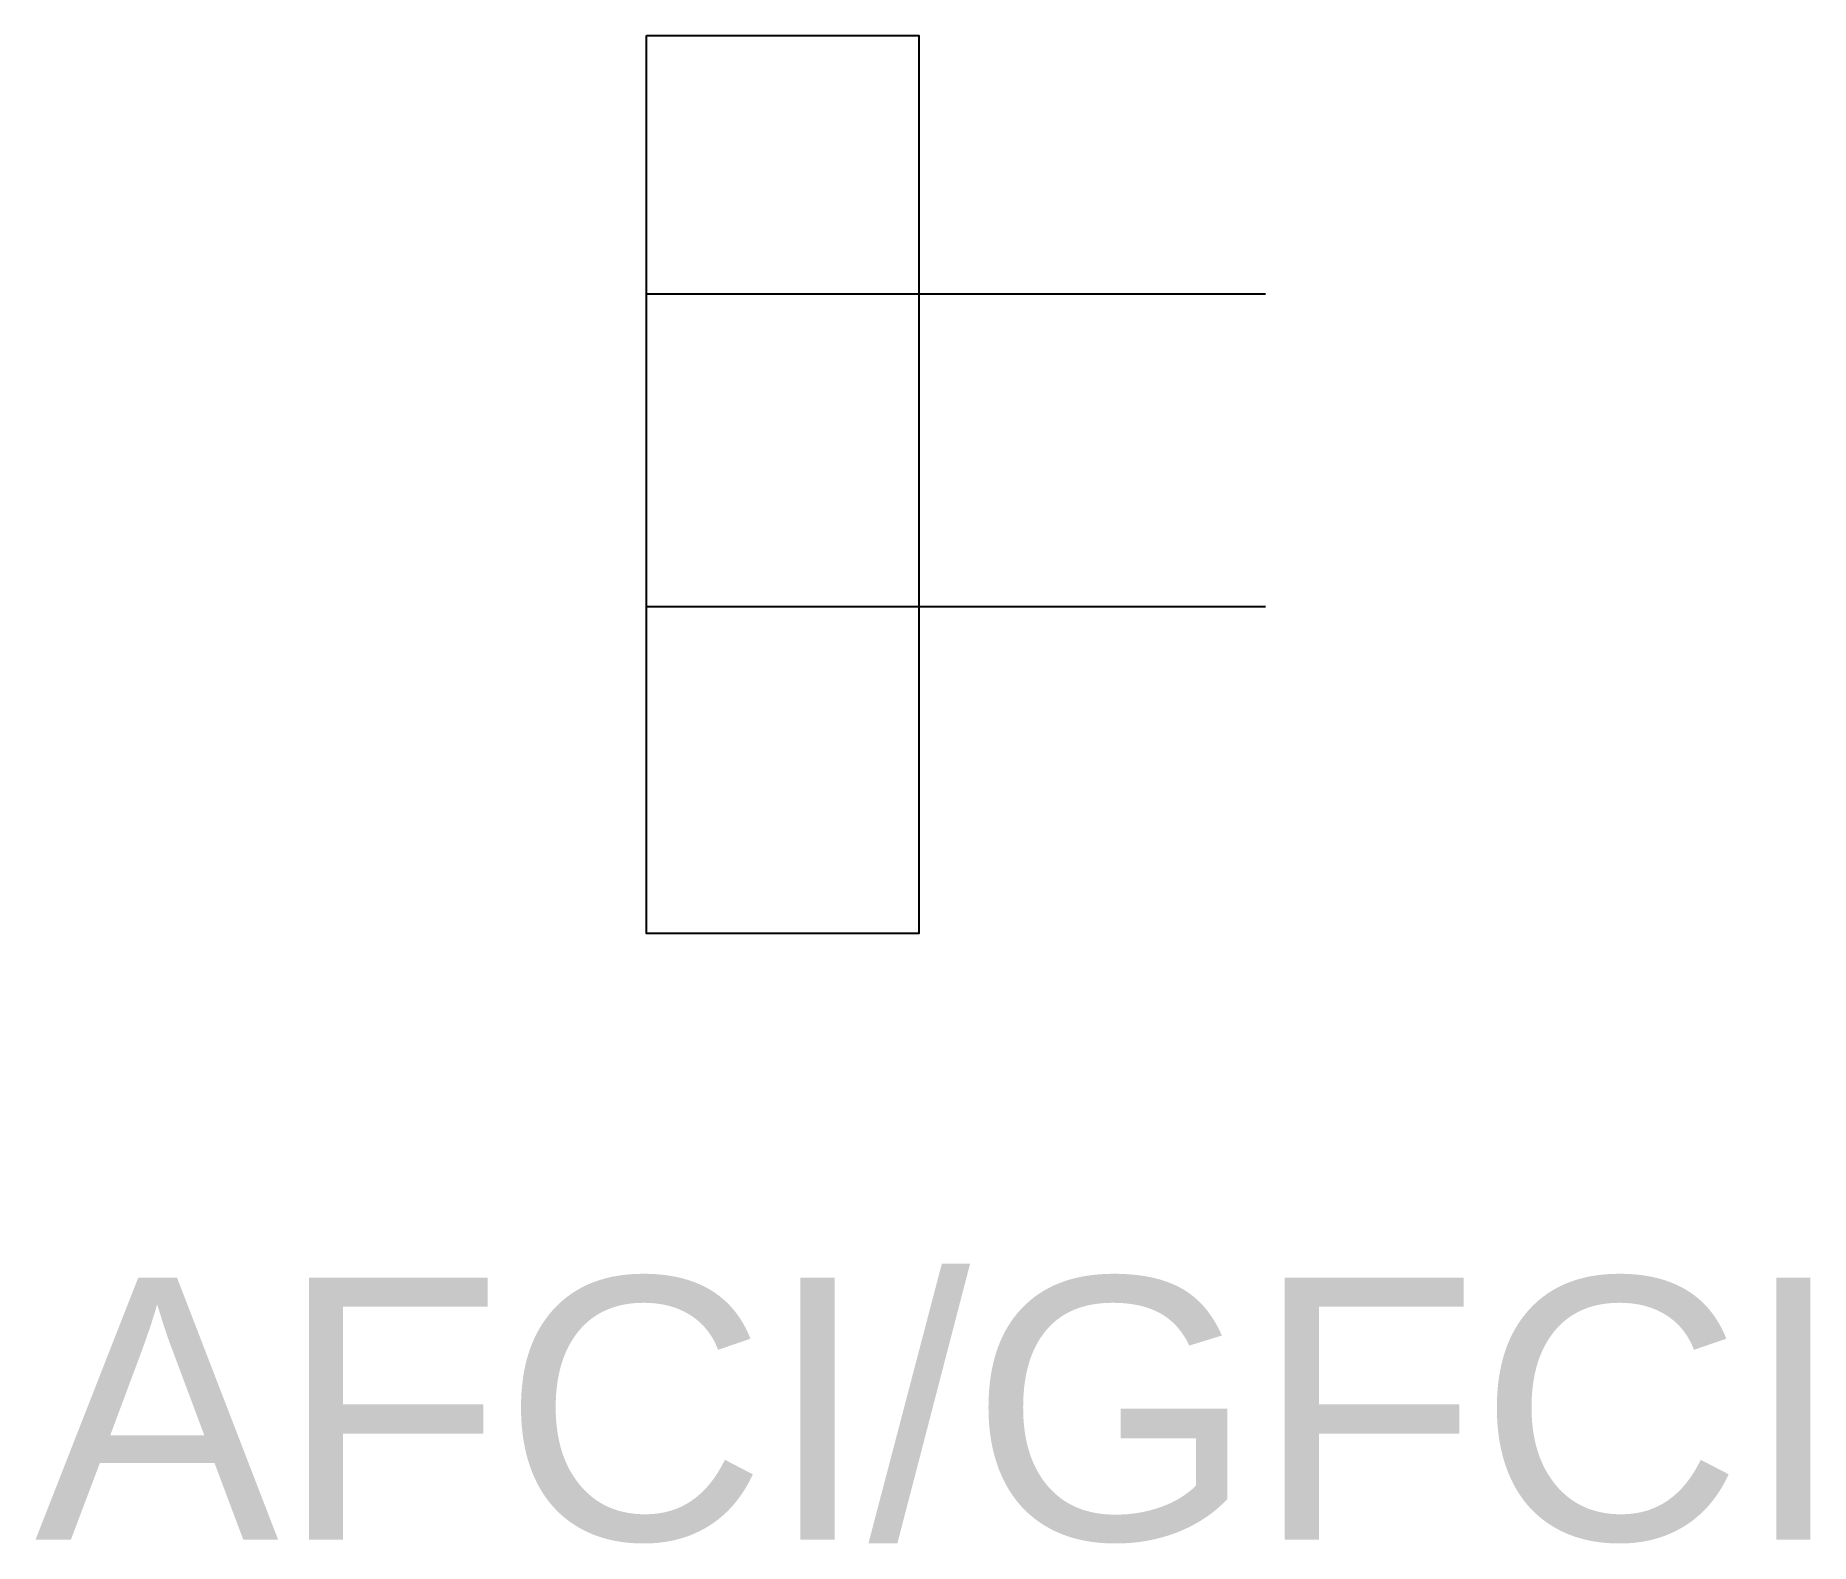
# Model space of a CAD drawing. Header units: inches. Extents: x 272.45 to 279.22, y 212.09 to 217.84.
import ezdxf

# ---------------------------------------------------------------- set-up
doc = ezdxf.new("R2010")
doc.units = ezdxf.units.IN
doc.header["$MEASUREMENT"] = 0
doc.layers.get('0').update_dxf_attribs({"color": 1})
doc.styles.add('Reg', font='Arial.ttf', dxfattribs={"height": 1})

# ---------------------------------------------------------------- blocks, each defined once
blk = doc.blocks.new('gfci-duplex')
for p, q in [((0, 1.1938), (2.363, 1.1938)), ((2.363, 0), (0, 0))]:
    blk.add_line(p, q)
blk.add_lwpolyline([(0, 2.18), (1.0387, 2.18), (1.0387, -1.2457), (0, -1.2457)], close=True)

msp = doc.modelspace()

# ---------------------------------------------------------------- block references
msp.add_blockref('gfci-duplex', (274.7803, 215.659))

# ---------------------------------------------------------------- texts
at = {"style": 'Reg'}
msp.add_text('AFCI/GFCI', height=1, dxfattribs=at).set_placement((272.4453, 212.0996))

doc.saveas('drawing.dxf')
